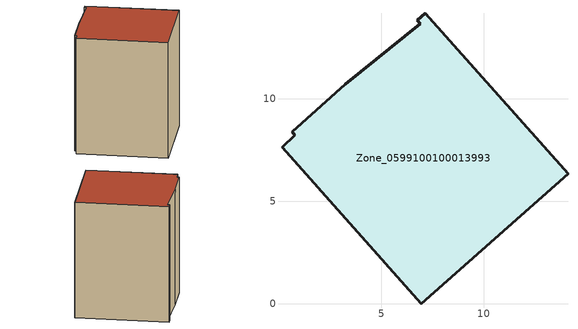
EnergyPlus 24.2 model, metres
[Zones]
Zone_0599100100013993
 floor ground (C_G): 3.24,10.71 6.89,13.66 6.74,13.82 7.14,14.18 14.1,6.35 6.94,0 0.15,7.65 0.77,8.22 0.66,8.41 z0
 wall outside (C_F): 6.94,0 14.1,6.35 7.14,14.18 6.74,13.82 6.89,13.66 3.24,10.71 0.66,8.41 0.77,8.22 0.15,7.65 6.94,0 z0:13.68
 roof outside (C_R): 0.77,8.22 0.15,7.65 6.94,0 14.1,6.35 7.14,14.18 6.74,13.82 6.89,13.66 3.24,10.71 0.66,8.41 z13.68
[BUILDING]
Pand.0599100100013993: North Axis=0; Terrain=City; Loads Convergence Tolerance Value=0.04; Temperature Convergence Tolerance Value=0.4; Solar Distribution=FullExterior; Maximum Number of Warmup Days=25; Minimum Number of Warmup Days=1
[Site:Location]
Rotterdam.The.Hague.AP_ZH_NLD Design_Conditions: Latitude=51.96; Longitude=4.45; Time Zone=1; Elevation=-4.5
[SITE:GROUNDTEMPERATURE:BUILDINGSURFACE]
18, 18, 18, 18, 18, 18, 18, 18, 18, 18, 18, 18
[MATERIAL] Thermal Absorptance=0.9; Solar Absorptance=0.7; Visible Absorptance=0.7
Name | Roughness | Thickness | Conductivity | Density | Specific Heat
G.TI.2015-2018 | MediumSmooth | 0.15 | 0.0428571 | 540 | 1210
F.TI.2015-2018 | Rough | 0.3 | 0.0666667 | 1920 | 840
R.TI.2015-2018 | MediumRough | 0.2 | 0.0333333 | 1500 | 1000
[CONSTRUCTION]
C_G: G.TI.2015-2018
C_F: F.TI.2015-2018
C_R: R.TI.2015-2018
[ZONE]
Zone_0599100100013993: Type=1; Multiplier=1; Ceiling Height=Autocalculate; Volume=Autocalculate; Floor Area=autocalculate; Part of Total Floor Area=Yes
[ZONEINFILTRATION:DESIGNFLOWRATE]
Infil_Zone_0599100100013993: Zone or ZoneList or Space or SpaceList=Zone_0599100100013993; Schedule=AlwaysOn; Design Flow Rate Calculation Method=Flow/Area; Flow Rate per Floor Area=0.0015; Constant Term Coefficient=1; Temperature Term Coefficient=0; Velocity Term Coefficient=0; Velocity Squared Term Coefficient=0
[HVACTEMPLATE:ZONE:IDEALLOADSAIRSYSTEM]
Zone_0599100100013993: Maximum Heating Supply Air Temperature=50; Minimum Cooling Supply Air Temperature=13; Maximum Heating Supply Air Humidity Ratio=0.0156; Minimum Cooling Supply Air Humidity Ratio=0.0077; Heating Limit=NoLimit; Cooling Limit=NoLimit; Dehumidification Control Type=ConstantSensibleHeatRatio; Cooling Sensible Heat Ratio=0.7; Dehumidification Setpoint=60; Humidification Control Type=None; Humidification Setpoint=30; Outdoor Air Method=None; Outdoor Air Flow Rate per Person=0.00944; Outdoor Air Flow Rate per Zone Floor Area=0; Outdoor Air Flow Rate per Zone=0; Demand Controlled Ventilation Type=None; Outdoor Air Economizer Type=NoEconomizer; Heat Recovery Type=None; Sensible Heat Recovery Effectiveness=0.7; Latent Heat Recovery Effectiveness=0.65
[ZONECONTROL:THERMOSTAT]
ThermostatControl_Zone_0599100100013993: Zone or ZoneList=Zone_0599100100013993; Control Type Schedule=DualSetpointControlType; Control 1=Thermostat_Zone_0599100100013993; Temperature Difference Between Cutout And Setpoint=0
[THERMOSTATSETPOINT:DUALSETPOINT]
Thermostat_Zone_0599100100013993: Heating Setpoint Temperature Schedule=HeatingSetpoint_Zone_0599100100013993; Cooling Setpoint Temperature Schedule=CoolingSetpoint_Zone_0599100100013993
[SCHEDULE:COMPACT]
HeatingSetpoint_Zone_0599100100013993: Through: 12/31, For: AllDays, Until: 24:00, 21
CoolingSetpoint_Zone_0599100100013993: Through: 12/31, For: AllDays, Until: 24:00, 24
DualSetpointControlType: Through: 12/31, For: AllDays, Until: 24:00, 4
AlwaysOn: Through: 12/31, For: AllDays, Until: 24:00, 1
